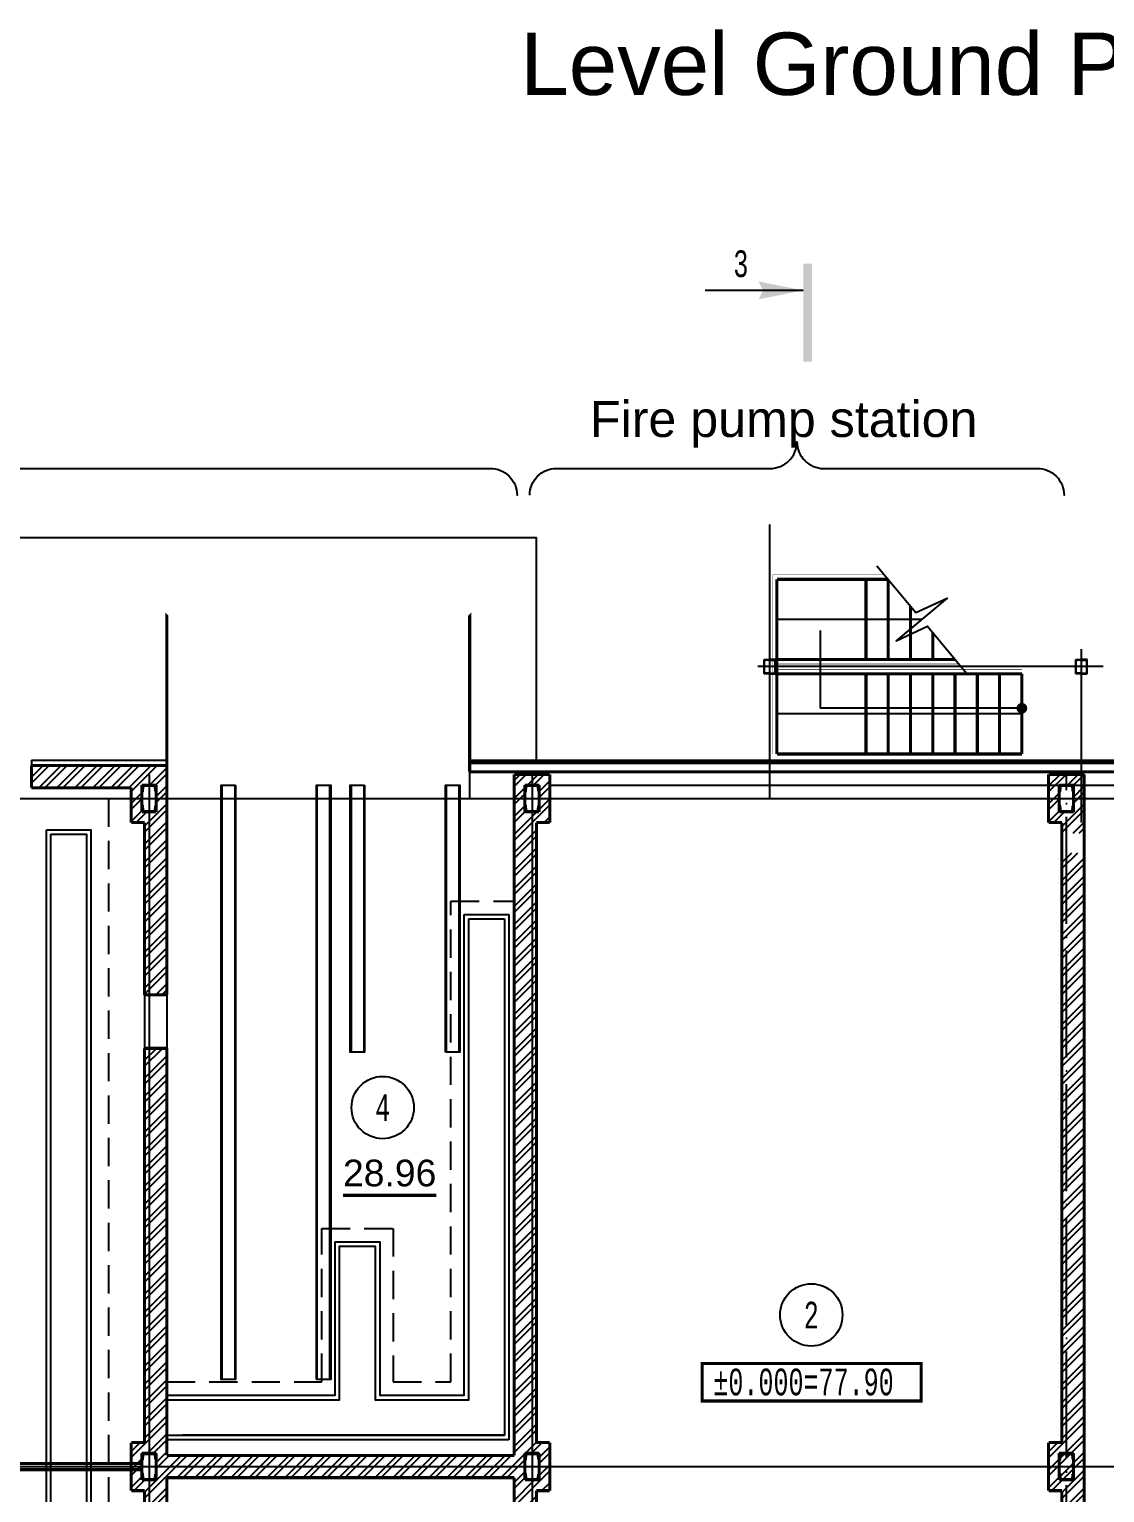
# Model space of a CAD drawing. Extents: x 419008 to 585152, y 366207 to 472224.
# Drawn here: x 447653 to 459728, y 416814 to 433243 of the extents above; entities that cross this region are included whole.
import ezdxf
from ezdxf.enums import TextEntityAlignment as Align

# ---------------------------------------------------------------- set-up
doc = ezdxf.new("R2010")
doc.units = 0
doc.header["$LTSCALE"] = 50
doc.linetypes.add('ACAD_ISO04W100', pattern=[30, 24, -3, 0, -3])
doc.linetypes.add('DASHED2', pattern=[9.525, 6.35, -3.175])
doc.layers.get('0').update_dxf_attribs({"linetype": 'CONTINUOUS'})
for name, color, linetype in [('AXIS', 40, 'CONTINUOUS'), ('base', 7, 'CONTINUOUS'), ('BRICK', 2, 'CONTINUOUS'), ('COLON', 1, 'CONTINUOUS'), ('Door', 3, 'CONTINUOUS'), ('eq', 255, 'CONTINUOUS'), ('S', 2, 'CONTINUOUS'), ('TEXT', 7, 'CONTINUOUS'), ('WALL', 5, 'CONTINUOUS'), ('zakladnie', 230, 'CONTINUOUS')]:
    doc.layers.add(name, color=color, linetype=linetype)
doc.styles.add('ARIEL-17.5', font='arial.ttf', dxfattribs={"height": 300})
doc.styles.add('MONOTXT1', font='monotxt1', dxfattribs={"width": 0.65, "height": 300})
doc.styles.add('ST_1', font='monotxt.shx', dxfattribs={"width": 0.65, "height": 300})
doc.styles.get("Standard").update_dxf_attribs({"font": 'monotxt.shx', "width": 0.65, "height": 300})
doc.styles.add('ст1', font='arial.ttf', dxfattribs={"height": 1000})
doc.linetypes.add('FENCELINE1', pattern='A,6.35,-2.54,[133,ltypeshp.shx,S=2.54,R=0,X=-2.54,Y=0],-2.54,25.4', length=36.83)

# ---------------------------------------------------------------- blocks, each defined once
blk = doc.blocks.new('16384')
at = {"layer": 'base'}
for p, q in [((0, 0), (0, 160)), ((0, 160), (64, 160)), ((64, 0), (0, 0)), ((5, 19), (5, 141)), ((61, 154), (13, 150)), ((61, 6), (13, 10)), ((64, 160), (64, 157)), ((64, 3), (64, 0))]:
    blk.add_line(p, q, dxfattribs=at)
for centre, radius, start, end in [((14, 141), 8.5, 95, 180), ((14, 19), 8.5, 180, 265), ((60, 157), 3.5, 275, 0), ((60, 3), 3.5, 0, 85)]:
    blk.add_arc(centre, radius, start, end, dxfattribs=at)
blk = doc.blocks.new('psw1')
at = {"color": 7, "linetype": 'Continuous'}
blk.add_circle((-347, 1), 350, dxfattribs=at)
at = {"color": 7, "linetype": 'Continuous', "style": 'MONOTXT1', "width": 0.65}
blk.add_attdef('99', text='', height=300, dxfattribs=at).set_placement((-347, 1), align=Align.MIDDLE)

msp = doc.modelspace()

# ---------------------------------------------------------------- hatches: boundary and pattern name
at = {"layer": 'BRICK'}
h = msp.add_hatch(dxfattribs=at)
h.set_pattern_fill('ANSI32', color=256, scale=15, style=0)
h.paths.add_polyline_path([(449197.8, 421802.5), (448947.8, 421802.5), (448947.8, 417377.5), (448797.8, 417377.5), (448797.8, 416837.5), (448947.8, 416837.5), (448947.8, 412412.5), (449197.8, 412412.5), (449197.8, 416982.5), (453097.8, 416982.5), (453097.8, 409337.5), (453497.8, 409337.5), (453497.8, 409877.5), (453347.8, 409877.5), (453347.8, 416837.5), (453497.8, 416837.5), (453497.8, 417377.5), (453347.8, 417377.5), (453347.8, 424337.5), (453497.8, 424337.5), (453497.8, 424877.5), (453097.8, 424877.5), (453097.8, 417232.5), (449197.8, 417232.5)])
h.paths.add_polyline_path([(449077.8, 416957.5), (448917.8, 416957.5), (448917.8, 417257.5), (449077.8, 417257.5)], flags=16)
h.paths.add_polyline_path([(453377.8, 409457.5), (453217.8, 409457.5), (453217.8, 409757.5), (453377.8, 409757.5)], flags=16)
h.paths.add_polyline_path([(453377.8, 416957.5), (453217.8, 416957.5), (453217.8, 417257.5), (453377.8, 417257.5)], flags=16)
h.paths.add_polyline_path([(453228.6, 416970.8, 0.3888787), (453237.6, 416962.6), (453229.3, 416962.6)], flags=0)
h.paths.add_polyline_path([(453377.8, 424757.5), (453377.8, 424457.5), (453217.8, 424457.5), (453217.8, 424757.5)], flags=16)
h.paths.add_polyline_path([(453217.8, 424693.3, 0.3708214), (453217.8, 424688.7)], flags=16)
h.paths.add_polyline_path([(453217.8, 424521.7), (453217.8, 424526.3, 0.3708214)], flags=16)
h.paths.add_polyline_path([(445877.8, 424727.5), (445877.8, 424607.5), (445997.8, 424607.5), (445997.8, 409487.5), (445877.8, 409487.5), (445877.8, 409457.5), (445717.8, 409457.5), (445717.8, 409487.5), (445597.8, 409487.5), (445597.8, 409877.5), (445747.8, 409877.5), (445747.8, 416837.5), (445597.8, 416837.5), (445597.8, 417377.5), (445747.8, 417377.5), (445747.8, 424337.5), (445597.8, 424337.5), (445597.8, 424607.5), (445717.8, 424607.5), (445717.8, 424727.5), (445717.8, 424757.5), (445877.8, 424757.5)])
h.paths.add_polyline_path([(445717.8, 417257.5), (445877.8, 417257.5), (445877.8, 416957.5), (445717.8, 416957.5)], flags=16)
h.paths.add_polyline_path([(445877.8, 424457.5), (445717.8, 424457.5), (445717.8, 424757.5), (445877.8, 424757.5)], flags=16)
h.paths.add_polyline_path([(445717.8, 409757.5), (445877.8, 409757.5), (445877.8, 409457.5), (445717.8, 409457.5)], flags=16)
h.paths.add_polyline_path([(445717.8, 409693.3, 0.3708214), (445717.8, 409688.7)], flags=16)
h.paths.add_polyline_path([(445717.8, 409521.7), (445717.8, 409526.3, 0.3708214)], flags=16)
h.paths.add_polyline_path([(459377.8, 417257.5), (459377.8, 416957.5), (459217.8, 416957.5), (459217.8, 417021.7, -0.3708214), (459217.8, 417026.3), (459217.8, 417027.5), (459217.8, 417257.5)], flags=16)
h.paths.add_polyline_path([(459377.8, 417257.5), (459377.8, 417027.5), (459371.9, 417027.5), (459366.2, 416962.6), (459229.3, 416962.6), (459223.6, 417027.5), (459217.8, 417027.5), (459217.8, 417257.5)], flags=16)
h.paths.add_polyline_path([(459217.8, 417193.3, 0.3708214), (459217.8, 417188.7)], flags=16)
h.paths.add_polyline_path([(449077.8, 424727.5), (449077.8, 424607.5), (449197.8, 424607.5), (449197.8, 422402.5), (448947.8, 422402.5), (448947.8, 424337.5), (448797.8, 424337.5), (448797.8, 424607.5), (448917.8, 424607.5), (448917.8, 424688.7, -0.3708214), (448917.8, 424693.3), (448917.8, 424727.5), (448917.8, 424757.5), (449077.8, 424757.5)])
h.paths.add_polyline_path([(449077.8, 424457.5), (448917.8, 424457.5), (448917.8, 424757.5), (449077.8, 424757.5)], flags=16)
h.paths.add_polyline_path([(448917.8, 424521.7), (448917.8, 424526.3, 0.3708214)], flags=16)
h.paths.add_polyline_path([(449197.8, 409487.5), (449077.8, 409487.5), (449077.8, 409457.5), (448917.8, 409457.5), (448917.8, 409487.5), (448797.8, 409487.5), (448797.8, 409877.5), (448947.8, 409877.5), (448947.8, 411812.5), (449197.8, 411812.5)])
h.paths.add_polyline_path([(449077.8, 409457.5), (448917.8, 409457.5), (448917.8, 409757.5), (449077.8, 409757.5)], flags=16)
h.paths.add_polyline_path([(448917.8, 409693.3, 0.3708214), (448917.8, 409688.7)], flags=16)
h.paths.add_polyline_path([(448917.8, 409521.7), (448917.8, 409526.3, 0.3708214)], flags=16)
h.paths.add_polyline_path([(440477.8, 417257.5), (440477.8, 416957.5), (440317.8, 416957.5), (440317.8, 417021.7, -0.3708214), (440317.8, 417026.3), (440317.8, 417027.5), (440317.8, 417257.5)])
h.paths.add_polyline_path([(440477.8, 417257.5), (440477.8, 417027.5), (440471.9, 417027.5), (440466.2, 416962.6), (440329.3, 416962.6), (440323.6, 417027.5), (440317.8, 417027.5), (440317.8, 417257.5)], flags=16)
h.paths.add_polyline_path([(440454.3, 416683.5), (440454.3, 417531.5), (440814.3, 417531.5), (440814.3, 416683.5)], flags=24)
h.paths.add_polyline_path([(459497.8, 423997.5), (459247.8, 423997.5), (459247.8, 417377.5), (459097.8, 417377.5), (459097.8, 416837.5), (459247.8, 416837.5), (459247.8, 409877.5), (459497.8, 409877.5)])
h.paths.add_polyline_path([(459247.8, 424217.5), (459497.8, 424217.5), (459497.8, 424337.5), (459247.8, 424337.5)])
h = msp.add_hatch(dxfattribs=at)
h.set_pattern_fill('ANSI32', color=256, scale=15, style=0)
h.paths.add_polyline_path([(448797.8, 424607.5), (448797.8, 424727.5), (447677.8, 424727.5), (447677.8, 424977.5), (449197.8, 424977.5), (449197.8, 424607.5), (449077.8, 424607.5), (449077.8, 424687.5), (449077.8, 424757.5), (448997.8, 424757.5), (448917.8, 424757.5), (448917.8, 424687.5), (448917.8, 424607.5)])
h = msp.add_hatch(dxfattribs=at)
h.set_pattern_fill('ANSI32', color=256, scale=15, style=0)
h.paths.add_polyline_path([(459217.8, 424757.5), (459297.8, 424757.5), (459297.8, 424877.5), (459097.8, 424877.5), (459097.8, 424607.5), (459217.8, 424607.5)])
h.paths.add_polyline_path([(459497.8, 424877.5), (459297.8, 424877.5), (459297.8, 424757.5), (459377.8, 424757.5), (459377.8, 424607.5), (459497.8, 424607.5)])
h.paths.add_polyline_path([(459497.8, 424607.5), (459377.8, 424607.5), (459377.8, 424457.5), (459497.8, 424457.5)])
h.paths.add_polyline_path([(459497.8, 424457.5), (459297.8, 424457.5), (459297.8, 424337.5), (459497.8, 424337.5)])
h.paths.add_polyline_path([(459297.8, 424457.5), (459097.8, 424457.5), (459097.8, 424337.5), (459297.8, 424337.5)])
h.paths.add_polyline_path([(459217.8, 424527.5), (459217.8, 424607.5), (459097.8, 424607.5), (459097.8, 424457.5), (459217.8, 424457.5)])

# ---------------------------------------------------------------- linework, layer by layer
at = {"layer": 'AXIS', "linetype": 'Continuous'}
for p, q in [((455967.8, 424607.5), (455967.8, 427684.5)), ((459467.8, 424337.5), (459467.8, 426285.3)), ((448997.8, 424877.5), (448997.8, 403698.6)), ((453297.8, 424877.5), (453297.8, 403698.6))]:
    msp.add_line(p, q, dxfattribs=at)
at = {"layer": 'AXIS'}
for p, q in [((457672.8, 426617.5), (456047.8, 426617.5)), ((459711.9, 426087.5), (455833.4, 426087.5)), ((458797.8, 425557.5), (456047.8, 425557.5)), ((422061.8, 424607.5), (494425.8, 424607.5)), ((422061.8, 417107.5), (494432.7, 417107.5))]:
    msp.add_line(p, q, dxfattribs=at)
at = {"layer": 'AXIS', "linetype": 'ACAD_ISO04W100'}
for q in [(459297.8, 424877.5), (459297.8, 424819.5), (459297.8, 424819.5)]:
    msp.add_line((459297.8, 403698.6), q, dxfattribs=at)
at = {"layer": 'BRICK'}
for p, q in [((448947.8, 422402.5), (448947.8, 421802.5)), ((449197.8, 422402.5), (449197.8, 421802.5))]:
    msp.add_line(p, q, dxfattribs=at)
at = {"layer": 'BRICK', "linetype": 'Continuous'}
for points in [[(447677.8, 424977.5, 35, 35, 0), (449197.8, 424977.5, 35, 35, 0)], [(447677.8, 424977.5, 35, 35, 0), (447677.8, 424727.5, 35, 35, 0)], [(447677.8, 424727.5, 35, 35, 0), (448797.8, 424727.5, 35, 35, 0)]]:
    msp.add_lwpolyline(points, format="xyseb", dxfattribs=at)
at = {"layer": 'BRICK'}
for points in [[(449197.8, 424977.5, 35, 35, 0), (449197.8, 422402.5, 0, 0, 0)], [(448797.8, 424337.5, 35, 35, 0), (448797.8, 424727.5, 35, 35, 0)]]:
    msp.add_lwpolyline(points, format="xyseb", dxfattribs=at)
at = {"layer": 'BRICK', "const_width": 35}
for points in [[(453097.8, 424877.5), (453097.8, 417232.5)], [(453497.8, 424877.5), (453097.8, 424877.5)], [(453497.8, 424337.5), (453497.8, 424877.5)], [(459097.8, 424337.5), (459097.8, 424877.5)], [(459497.8, 424877.5), (459097.8, 424877.5)], [(459497.8, 424877.5), (459497.8, 409337.5)], [(448947.8, 424337.5), (448797.8, 424337.5)], [(448947.8, 424337.5), (448947.8, 422402.5)], [(453347.8, 424337.5), (453347.8, 417377.5)], [(453497.8, 424337.5), (453347.8, 424337.5)], [(459247.8, 424337.5), (459097.8, 424337.5)], [(459247.8, 424337.5), (459247.8, 417377.5)], [(449197.8, 422402.5), (448947.8, 422402.5)], [(449197.8, 421802.5), (448947.8, 421802.5)], [(448947.8, 421802.5), (448947.8, 417377.5)], [(449197.8, 421802.5), (449197.8, 417232.5)], [(448797.8, 416837.5), (448797.8, 417377.5)], [(448947.8, 417377.5), (448797.8, 417377.5)], [(453497.8, 417377.5), (453347.8, 417377.5)], [(453497.8, 416837.5), (453497.8, 417377.5)], [(459097.8, 416837.5), (459097.8, 417377.5)], [(459247.8, 417377.5), (459097.8, 417377.5)], [(449197.8, 416982.5), (449197.8, 412412.5)], [(453097.8, 416982.5), (453097.8, 409337.5)], [(448947.8, 416837.5), (448797.8, 416837.5)], [(448947.8, 416837.5), (448947.8, 412412.5)], [(453347.8, 416837.5), (453347.8, 409877.5)], [(453497.8, 416837.5), (453347.8, 416837.5)], [(459247.8, 416837.5), (459097.8, 416837.5)], [(459247.8, 416837.5), (459247.8, 409877.5)]]:
    msp.add_lwpolyline(points, dxfattribs=at)
at = {"layer": 'BRICK', "const_width": 35, "flags": 128}
for points in [[(453097.8, 417232.5), (449197.8, 417232.5)], [(453097.8, 416982.5), (449197.8, 416982.5)]]:
    msp.add_lwpolyline(points, dxfattribs=at)
at = {"layer": 'COLON'}
for p, q in [((448917.8, 424457.5), (448917.8, 424757.5)), ((449077.8, 424757.5), (448917.8, 424757.5)), ((448917.8, 424457.5), (448917.8, 424757.5)), ((449077.8, 424457.5), (449077.8, 424757.5)), ((449077.8, 424457.5), (449077.8, 424757.5)), ((453217.8, 424457.5), (453217.8, 424757.5)), ((453377.8, 424757.5), (453217.8, 424757.5)), ((453217.8, 424457.5), (453217.8, 424757.5)), ((453377.8, 424457.5), (453377.8, 424757.5)), ((453377.8, 424457.5), (453377.8, 424757.5)), ((459217.8, 424457.5), (459217.8, 424757.5)), ((459377.8, 424757.5), (459217.8, 424757.5)), ((459217.8, 424457.5), (459217.8, 424757.5)), ((459377.8, 424457.5), (459377.8, 424757.5)), ((459377.8, 424457.5), (459377.8, 424757.5)), ((459497.8, 416837.5), (459497.8, 417377.5)), ((448917.8, 416957.5), (448917.8, 417257.5)), ((449077.8, 417257.5), (448917.8, 417257.5)), ((448917.8, 416957.5), (448917.8, 417257.5)), ((449077.8, 416957.5), (449077.8, 417257.5)), ((449077.8, 416957.5), (449077.8, 417257.5)), ((453217.8, 416957.5), (453217.8, 417257.5)), ((453377.8, 417257.5), (453217.8, 417257.5)), ((453217.8, 416957.5), (453217.8, 417257.5)), ((453377.8, 416957.5), (453377.8, 417257.5)), ((453377.8, 416957.5), (453377.8, 417257.5)), ((459217.8, 416957.5), (459217.8, 417257.5)), ((459377.8, 417257.5), (459217.8, 417257.5)), ((459217.8, 416957.5), (459217.8, 417257.5)), ((459377.8, 416957.5), (459377.8, 417257.5)), ((459377.8, 416957.5), (459377.8, 417257.5))]:
    msp.add_line(p, q, dxfattribs=at)
at = {"layer": 'COLON', "const_width": 35}
for points in [[(448917.8, 424687.5), (448917.8, 424757.5)], [(448917.8, 424757.5), (449077.8, 424757.5)], [(448917.8, 424457.5), (448917.8, 424757.5)], [(448920.4, 424687.5), (448917.8, 424687.5)], [(448923.9, 424690.7), (448928.6, 424744.2)], [(448937.6, 424752.4), (449058, 424752.4)], [(449071.6, 424690.7), (449067, 424744.2)], [(449077.8, 424687.5), (449075.1, 424687.5)], [(449077.8, 424457.5), (449077.8, 424757.5)], [(449077.8, 424757.5), (449077.8, 424687.5)], [(453217.8, 424687.5), (453217.8, 424757.5)], [(453217.8, 424757.5), (453377.8, 424757.5)], [(453217.8, 424457.5), (453217.8, 424757.5)], [(453220.4, 424687.5), (453217.8, 424687.5)], [(453223.9, 424690.7), (453228.6, 424744.2)], [(453237.6, 424752.4), (453358, 424752.4)], [(453371.6, 424690.7), (453367, 424744.2)], [(453377.8, 424687.5), (453375.1, 424687.5)], [(453377.8, 424457.5), (453377.8, 424757.5)], [(453377.8, 424757.5), (453377.8, 424687.5)], [(459217.8, 424687.5), (459217.8, 424757.5)], [(459217.8, 424757.5), (459377.8, 424757.5)], [(459217.8, 424457.5), (459217.8, 424757.5)], [(459220.4, 424687.5), (459217.8, 424687.5)], [(459223.9, 424690.7), (459228.6, 424744.2)], [(459237.6, 424752.4), (459358, 424752.4)], [(459371.6, 424690.7), (459367, 424744.2)], [(459377.8, 424687.5), (459375.1, 424687.5)], [(459377.8, 424457.5), (459377.8, 424757.5)], [(459377.8, 424757.5), (459377.8, 424687.5)], [(448917.8, 424527.5), (448917.8, 424457.5)], [(448920.4, 424527.5), (448917.8, 424527.5)], [(448923.9, 424524.3), (448928.6, 424470.8)], [(449071.6, 424524.3), (449067, 424470.8)], [(449077.8, 424527.5), (449075.1, 424527.5)], [(449077.8, 424457.5), (449077.8, 424527.5)], [(453217.8, 424527.5), (453217.8, 424457.5)], [(453220.4, 424527.5), (453217.8, 424527.5)], [(453223.9, 424524.3), (453228.6, 424470.8)], [(453371.6, 424524.3), (453367, 424470.8)], [(453377.8, 424527.5), (453375.1, 424527.5)], [(453377.8, 424457.5), (453377.8, 424527.5)], [(459217.8, 424527.5), (459217.8, 424457.5)], [(459220.4, 424527.5), (459217.8, 424527.5)], [(459223.9, 424524.3), (459228.6, 424470.8)], [(459371.6, 424524.3), (459367, 424470.8)], [(459377.8, 424527.5), (459375.1, 424527.5)], [(459377.8, 424457.5), (459377.8, 424527.5)], [(448917.8, 424457.5), (449077.8, 424457.5)], [(448937.6, 424462.6), (449058, 424462.6)], [(453217.8, 424457.5), (453377.8, 424457.5)], [(453237.6, 424462.6), (453358, 424462.6)], [(459217.8, 424457.5), (459377.8, 424457.5)], [(459237.6, 424462.6), (459358, 424462.6)], [(448917.8, 417187.5), (448917.8, 417257.5)], [(448917.8, 417257.5), (449077.8, 417257.5)], [(448917.8, 416957.5), (448917.8, 417257.5)], [(448920.4, 417187.5), (448917.8, 417187.5)], [(448923.9, 417190.7), (448928.6, 417244.2)], [(448937.6, 417252.4), (449058, 417252.4)], [(449071.6, 417190.7), (449067, 417244.2)], [(449077.8, 417187.5), (449075.1, 417187.5)], [(449077.8, 416957.5), (449077.8, 417257.5)], [(449077.8, 417257.5), (449077.8, 417187.5)], [(453217.8, 417187.5), (453217.8, 417257.5)], [(453217.8, 417257.5), (453377.8, 417257.5)], [(453217.8, 416957.5), (453217.8, 417257.5)], [(453220.4, 417187.5), (453217.8, 417187.5)], [(453223.9, 417190.7), (453228.6, 417244.2)], [(453237.6, 417252.4), (453358, 417252.4)], [(453371.6, 417190.7), (453367, 417244.2)], [(453377.8, 417187.5), (453375.1, 417187.5)], [(453377.8, 416957.5), (453377.8, 417257.5)], [(453377.8, 417257.5), (453377.8, 417187.5)], [(459217.8, 417187.5), (459217.8, 417257.5)], [(459217.8, 417257.5), (459377.8, 417257.5)], [(459217.8, 416957.5), (459217.8, 417257.5)], [(459220.4, 417187.5), (459217.8, 417187.5)], [(459223.9, 417190.7), (459228.6, 417244.2)], [(459237.6, 417252.4), (459358, 417252.4)], [(459371.6, 417190.7), (459367, 417244.2)], [(459377.8, 417187.5), (459375.1, 417187.5)], [(459377.8, 416957.5), (459377.8, 417257.5)], [(459377.8, 417257.5), (459377.8, 417187.5)], [(448917.8, 417027.5), (448917.8, 416957.5)], [(448920.4, 417027.5), (448917.8, 417027.5)], [(448923.9, 417024.3), (448928.6, 416970.8)], [(449071.6, 417024.3), (449067, 416970.8)], [(449077.8, 417027.5), (449075.1, 417027.5)], [(449077.8, 416957.5), (449077.8, 417027.5)], [(453217.8, 417027.5), (453217.8, 416957.5)], [(453220.4, 417027.5), (453217.8, 417027.5)], [(453223.9, 417024.3), (453228.6, 416970.8)], [(453371.6, 417024.3), (453367, 416970.8)], [(453377.8, 417027.5), (453375.1, 417027.5)], [(453377.8, 416957.5), (453377.8, 417027.5)], [(459217.8, 417027.5), (459217.8, 416957.5)], [(459220.4, 417027.5), (459217.8, 417027.5)], [(459223.9, 417024.3), (459228.6, 416970.8)], [(459371.6, 417024.3), (459367, 416970.8)], [(459377.8, 417027.5), (459375.1, 417027.5)], [(459377.8, 416957.5), (459377.8, 417027.5)], [(448917.8, 416957.5), (449077.8, 416957.5)], [(448937.6, 416962.6), (449058, 416962.6)], [(453217.8, 416957.5), (453377.8, 416957.5)], [(453237.6, 416962.6), (453358, 416962.6)], [(459217.8, 416957.5), (459377.8, 416957.5)], [(459237.6, 416962.6), (459358, 416962.6)]]:
    msp.add_lwpolyline(points, dxfattribs=at)
for points in [[(448920.4, 424687.5, 0.3888787), (448923.9, 424690.7)], [(453220.4, 424687.5, 0.3888787), (453223.9, 424690.7)], [(459220.4, 424687.5, 0.3888787), (459223.9, 424690.7)], [(448920.4, 424527.5, -0.3888787), (448923.9, 424524.3)], [(453220.4, 424527.5, -0.3888787), (453223.9, 424524.3)], [(459220.4, 424527.5, -0.3888787), (459223.9, 424524.3)], [(448937.6, 424462.6, -0.3888787), (448928.6, 424470.8)], [(449067, 424470.8, -0.3888787), (449058, 424462.6)], [(453237.6, 424462.6, -0.3888787), (453228.6, 424470.8)], [(453367, 424470.8, -0.3888787), (453358, 424462.6)], [(459237.6, 424462.6, -0.3888787), (459228.6, 424470.8)], [(459367, 424470.8, -0.3888787), (459358, 424462.6)], [(448920.4, 417187.5, 0.3888787), (448923.9, 417190.7)], [(453220.4, 417187.5, 0.3888787), (453223.9, 417190.7)], [(459220.4, 417187.5, 0.3888787), (459223.9, 417190.7)], [(448920.4, 417027.5, -0.3888787), (448923.9, 417024.3)], [(448937.6, 416962.6, -0.3888787), (448928.6, 416970.8)], [(449067, 416970.8, -0.3888787), (449058, 416962.6)], [(453220.4, 417027.5, -0.3888787), (453223.9, 417024.3)], [(453237.6, 416962.6, -0.3888787), (453228.6, 416970.8)], [(453367, 416970.8, -0.3888787), (453358, 416962.6)], [(459220.4, 417027.5, -0.3888787), (459223.9, 417024.3)], [(459237.6, 416962.6, -0.3888787), (459228.6, 416970.8)], [(459367, 416970.8, -0.3888787), (459358, 416962.6)]]:
    msp.add_lwpolyline(points, format="xyb", dxfattribs=at)
at = {"layer": 'Door'}
for points in [[(449197.8, 424977.5, 35, 35, 0), (449197.8, 426677.5, 0, 0, 0), (450897.8, 424977.5, 0, 0, 0), (452597.8, 426677.5, 35, 35, 0), (452597.8, 424977.5, 35, 35, 0)], [(446477.8, 424977.5, 35, 35, 0), (446477.8, 426177.5, 0, 0, 0), (447677.8, 424977.5, 0, 0, 0)]]:
    msp.add_lwpolyline(points, format="xyseb", dxfattribs=at)
at = {"layer": 'eq', "ltscale": 350, "elevation": 0}
msp.add_lwpolyline([(449967.8, 424757.5), (449967.8, 418083.1), (449807.8, 418083.1), (449807.8, 424757.5)], close=True, dxfattribs=at)
msp.add_lwpolyline([(449816.2, 424757.5), (449816.2, 418083.1)], dxfattribs=at)
at = {"layer": 'eq', "ltscale": 350}
for points in [[(449959.4, 424757.5), (449959.4, 418083.1)], [(450886.2, 418083.1), (450886.2, 424757.5)], [(451029.4, 418083.1), (451029.4, 424757.5)], [(451266.2, 424757.5), (451266.2, 421758.1)], [(451409.4, 424757.5), (451409.4, 421758.1)], [(452336.2, 421758.1), (452336.2, 424757.5)], [(452479.4, 421758.1), (452479.4, 424757.5)]]:
    msp.add_lwpolyline(points, dxfattribs=at)
for points in [[(450877.8, 418083.1), (450877.8, 424757.5), (451037.8, 424757.5), (451037.8, 418083.1)], [(451417.8, 424757.5), (451417.8, 421758.1), (451257.8, 421758.1), (451257.8, 424757.5)], [(452327.8, 421758.1), (452327.8, 424757.5), (452487.8, 424757.5), (452487.8, 421758.1)]]:
    msp.add_lwpolyline(points, close=True, dxfattribs=at)
at = {"layer": 'S', "const_width": 35}
msp.add_lwpolyline([(451175.3, 420153), (452224, 420153)], dxfattribs=at)
at = {"layer": 'TEXT'}
msp.add_line((456342.7, 430311.4), (455242.7, 430311.4), dxfattribs=at)
at = {"layer": 'TEXT', "linetype": 'Continuous'}
for points in [[(427978.9, 428012.5), (427978.9, 428012.5, -0.4142136), (428278.9, 428312.5), (441271.1, 428312.5, 0.4142136), (441571.1, 428612.5), (441571.1, 428612.5), (441571.1, 428612.5, 0.4142136), (441871.1, 428312.5), (452829.7, 428312.5, -0.4142136), (453129.7, 428012.5), (453129.7, 428012.5)], [(453272.2, 428012.5), (453272.2, 428012.5, -0.4142136), (453572.2, 428312.5), (455972.2, 428312.5, 0.4142136), (456272.2, 428612.5), (456272.2, 428612.5), (456272.2, 428612.5, 0.4142136), (456572.2, 428312.5), (458972.2, 428312.5, -0.4142136), (459272.2, 428012.5), (459272.2, 428012.5)]]:
    msp.add_lwpolyline(points, format="xyb", dxfattribs=at)
at = {"layer": 'TEXT', "linetype": 'Continuous', "const_width": 35}
msp.add_lwpolyline([(457668.3, 417844.1), (455208.1, 417844.1), (455208.1, 418263.7), (457668.3, 418263.7)], close=True, dxfattribs=at)
at = {"layer": 'TEXT'}
for points in [[(456342.7, 430611.4), (456442.7, 430611.4), (456342.7, 429511.4), (456442.7, 429511.4)], [(456342.7, 430311.4), (455842.7, 430211.4), (455842.7, 430411.4), (455892.7, 430311.4)]]:
    msp.add_solid(points, dxfattribs=at)
at = {"layer": 'WALL'}
for p, q in [((428097.8, 427537.5), (453347.8, 427537.5)), ((453347.8, 425037.5), (453347.8, 427537.5)), ((456533.6, 426493.9), (456533.6, 425620.3)), ((447677.8, 425037.5), (449197.8, 425037.5)), ((447677.8, 425037.5), (447677.8, 424977.5)), ((449197.8, 425037.5), (449197.8, 424977.5)), ((452597.8, 425037.5), (472557.8, 425037.5)), ((452597.8, 425037.5), (452597.8, 424607.5)), ((453497.8, 424757.5), (472017.8, 424757.5)), ((452597.8, 424607.5), (453097.8, 424607.5))]:
    msp.add_line(p, q, dxfattribs=at)
for points in [[(457169.7, 427221.1), (457608.8, 426694.3), (457959.5, 426856.4), (457386.1, 426378.6), (457736.8, 426540.7), (458175.8, 426013.8)], [(458797.8, 425620.3), (456533.6, 425620.3)]]:
    msp.add_lwpolyline(points, dxfattribs=at)
at = {"layer": 'WALL', "linetype": 'FENCELINE1', "ltscale": 0.2, "const_width": 5}
for points in [[(457256.1, 427117.5), (455997.8, 427117.5)], [(455997.8, 425107.5), (455997.8, 427117.5)], [(458089.4, 426117.5), (456047.8, 426117.5)], [(458797.8, 426057.5), (456047.8, 426057.5)]]:
    msp.add_lwpolyline(points, dxfattribs=at)
at = {"layer": 'WALL', "linetype": 'Continuous', "const_width": 35}
for points in [[(457297.8, 427067.5), (456047.8, 427067.5)], [(458047.8, 426167.5), (456047.8, 426167.5)], [(458797.8, 426007.5), (456047.8, 426007.5)]]:
    msp.add_lwpolyline(points, dxfattribs=at)
at = {"layer": 'WALL', "const_width": 35}
for points in [[(456047.8, 425107.5), (456047.8, 427067.5)], [(457047.8, 426167.5), (457047.8, 427067.5)], [(457047.8, 426167.5), (457047.8, 427067.5)], [(457297.8, 426167.5), (457297.8, 427067.5)], [(457547.8, 426167.5), (457547.8, 426767.5)], [(457797.8, 426167.5), (457797.8, 426467.5)], [(457047.8, 425107.5), (457047.8, 426007.5)], [(457297.8, 425107.5), (457297.8, 426007.5)], [(457547.8, 425107.5), (457547.8, 426007.5)], [(457797.8, 425107.5), (457797.8, 426007.5)], [(458047.8, 425107.5), (458047.8, 426007.5)], [(458297.8, 425107.5), (458297.8, 426007.5)], [(458547.8, 425107.5), (458547.8, 426007.5)], [(458797.8, 425107.5), (458797.8, 426007.5)], [(458797.8, 425107.5), (456047.8, 425107.5)], [(452597.8, 424907.5), (452597.8, 425007.5)], [(460497.8, 425007.5), (452597.8, 425007.5)], [(460497.8, 424907.5), (452597.8, 424907.5)], [(445877.8, 417142.5), (448917.8, 417142.5)]]:
    msp.add_lwpolyline(points, dxfattribs=at)
at = {"layer": 'WALL'}
for points in [[(456533.6, 426493.9, 0, 0, 0), (457064.3, 426493.9, 120, 0, 0), (457564.3, 426493.9, 0, 0, 0)], [(445877.8, 417072.5, 35, 35, 0), (448917.8, 417072.5, 35, 35, 0)]]:
    msp.add_lwpolyline(points, format="xyseb", dxfattribs=at)
at = {"layer": 'WALL', "const_width": 60}
msp.add_lwpolyline([(458797.8, 425650.3, 1), (458797.8, 425590.3, 1)], format="xyb", close=True, dxfattribs=at)
at = {"layer": 'WALL', "linetype": 'DASHED2'}
for points in [[(448543.8, 424607.5), (448543.8, 409627.5)], [(449197.8, 418057.8), (450937.8, 418057.8), (450937.8, 419781.9), (451737.8, 419781.9), (451737.8, 418057.8), (452387.8, 418057.8), (452387.8, 423455.8)], [(452387.8, 423455.8), (453097.8, 423455.8)]]:
    msp.add_lwpolyline(points, dxfattribs=at)
at = {"layer": 'WALL', "linetype": 'Continuous'}
msp.add_lwpolyline([(447845.8, 424257.5), (448343.8, 424257.5), (448343.8, 409957.5), (447845.8, 409957.5)], close=True, dxfattribs=at)
for points in [[(447895.8, 424207.5), (448293.8, 424207.5), (448293.8, 410007.5), (447895.8, 410007.5), (447895.8, 424207.5)], [(449197.8, 417907.8), (451087.8, 417907.8), (451087.8, 419631.9), (451587.8, 419631.9), (451587.8, 417907.8), (452537.8, 417907.8), (452537.8, 423305.8)], [(449197.8, 417857.8), (451137.8, 417857.8), (451137.8, 419581.9), (451537.8, 419581.9), (451537.8, 417857.8), (452587.8, 417857.8), (452587.8, 423255.8)], [(452537.8, 423305.8), (453037.8, 423305.8)], [(452587.8, 423255.8), (452987.8, 423255.8)], [(452987.8, 423255.8), (452987.8, 417457.8)], [(453037.8, 423305.8), (453037.8, 417407.5)], [(452987.8, 417457.8), (452953, 417457.8), (449197.8, 417457.8)], [(453037.8, 417407.8), (452953, 417407.8), (449197.8, 417407.8)]]:
    msp.add_lwpolyline(points, dxfattribs=at)
at = {"layer": 'zakladnie', "color": 0, "linetype": 'Continuous'}
msp.add_line((452977, 417459.3), (449373.4, 417459.3), dxfattribs=at)

# ---------------------------------------------------------------- block references
at = {"layer": 'AXIS', "linetype": 'Continuous'}
for p, values in [((451968.5, 421137.1), {'99': '4'}), ((456780.7, 418809.1), {'99': '2'})]:
    msp.add_blockref('psw1', p, dxfattribs=at).add_auto_attribs(values)
at = {"layer": 'base'}
for p in [(455903.8, 426007.5), (459403.8, 426007.5)]:
    msp.add_blockref('16384', p, dxfattribs=at)
at = {"layer": 'base', "xscale": -1}
for p in [(456031.8, 426007.5), (459531.8, 426007.5)]:
    msp.add_blockref('16384', p, dxfattribs=at)

# ---------------------------------------------------------------- texts
at = {"layer": 'S', "style": 'ARIEL-17.5'}
msp.add_text('28.96', height=300, dxfattribs=at).set_placement((451699.6, 420253), align=Align.CENTER)
at = {"layer": 'TEXT', "style": 'ст1'}
for s, height, p in [('Level Ground Plan', 700, (453166.6, 432506)), ('Fire pump station', 403.2, (453948.3, 428666.2))]:
    msp.add_text(s, height=height, dxfattribs=at).set_placement(p)
at = {"layer": 'TEXT', "width": 0.65}
msp.add_text('3', height=300, dxfattribs=at).set_placement((455642.7, 430611.4), align=Align.MIDDLE_CENTER)
at = {"layer": 'TEXT', "linetype": 'Continuous', "style": 'ST_1', "width": 0.65}
msp.add_text('%%p0.000=77.90', height=300, dxfattribs=at).set_placement((455333.6, 417907.2))

doc.saveas('drawing.dxf')
